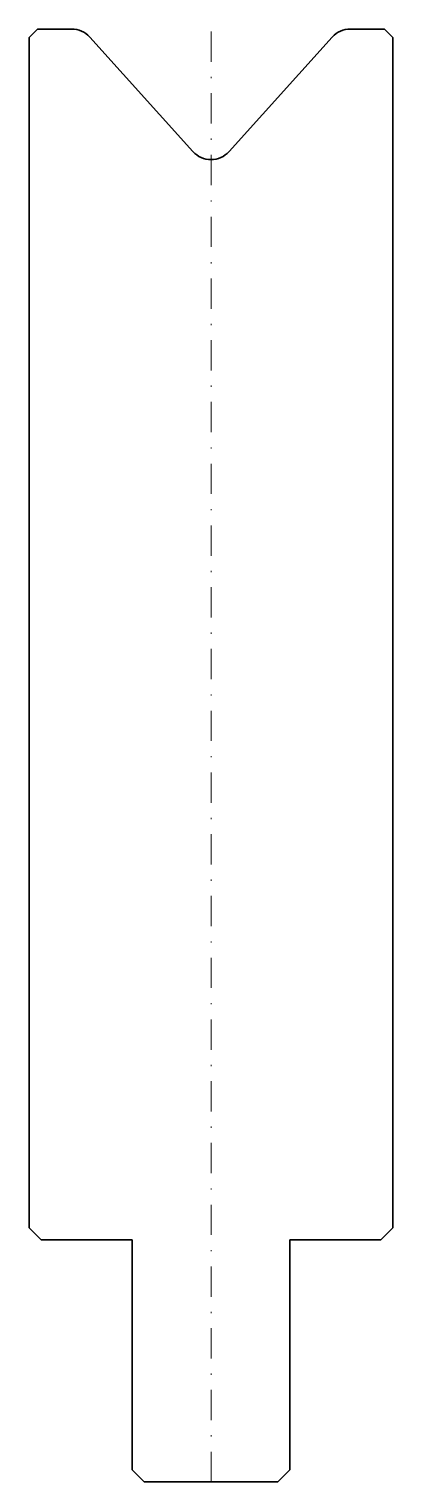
# Model space of a CAD drawing. Header units: millimetres. Extents: x -15 to 15, y -120 to 0.
import ezdxf

# ---------------------------------------------------------------- set-up
doc = ezdxf.new("R2010")
doc.units = ezdxf.units.MM
doc.header["$LTSCALE"] = 5
doc.linetypes.add('AUSGEZOGEN', pattern=[0])
doc.linetypes.add('DASHDOT', pattern=[1, 0.5, -0.25, 0, -0.25])
doc.layers.add('2', color=7, linetype='Continuous')

msp = doc.modelspace()

# ---------------------------------------------------------------- linework, layer by layer
at = {"layer": '2', "color": 7, "linetype": 'AUSGEZOGEN', "lineweight": 35}
for p, q in [((-14.3, 0), (-15, -0.7)), ((-11.49, 0), (-14.3, 0)), ((14.3, 0), (11.49, 0)), ((15, -0.7), (14.3, 0)), ((-15, -0.7), (-15, -99)), ((-1.49, -10.12), (-10, -0.66)), ((10, -0.66), (1.49, -10.12)), ((15, -99), (15, -0.7)), ((-15, -99), (-14, -100)), ((14, -100), (15, -99)), ((-14, -100), (-6.5, -100)), ((-6.5, -100), (-6.5, -119)), ((6.5, -119), (6.5, -100)), ((6.5, -100), (14, -100)), ((-6.5, -119), (-5.5, -120)), ((-5.5, -120), (5.5, -120)), ((5.5, -120), (6.5, -119))]:
    msp.add_line(p, q, dxfattribs=at)
at = {"layer": '2', "color": 7, "linetype": 'DASHDOT', "lineweight": 18}
msp.add_line((0, -120), (0, 0), dxfattribs=at)
at = {"layer": '2', "color": 7, "linetype": 'AUSGEZOGEN', "lineweight": 35}
for centre, start, end in [((-11.49, -2), 42, 90), ((11.49, -2), 90, 138), ((0, -8.78), 222, 318)]:
    msp.add_arc(centre, 2, start, end, dxfattribs=at)

doc.saveas('drawing.dxf')
